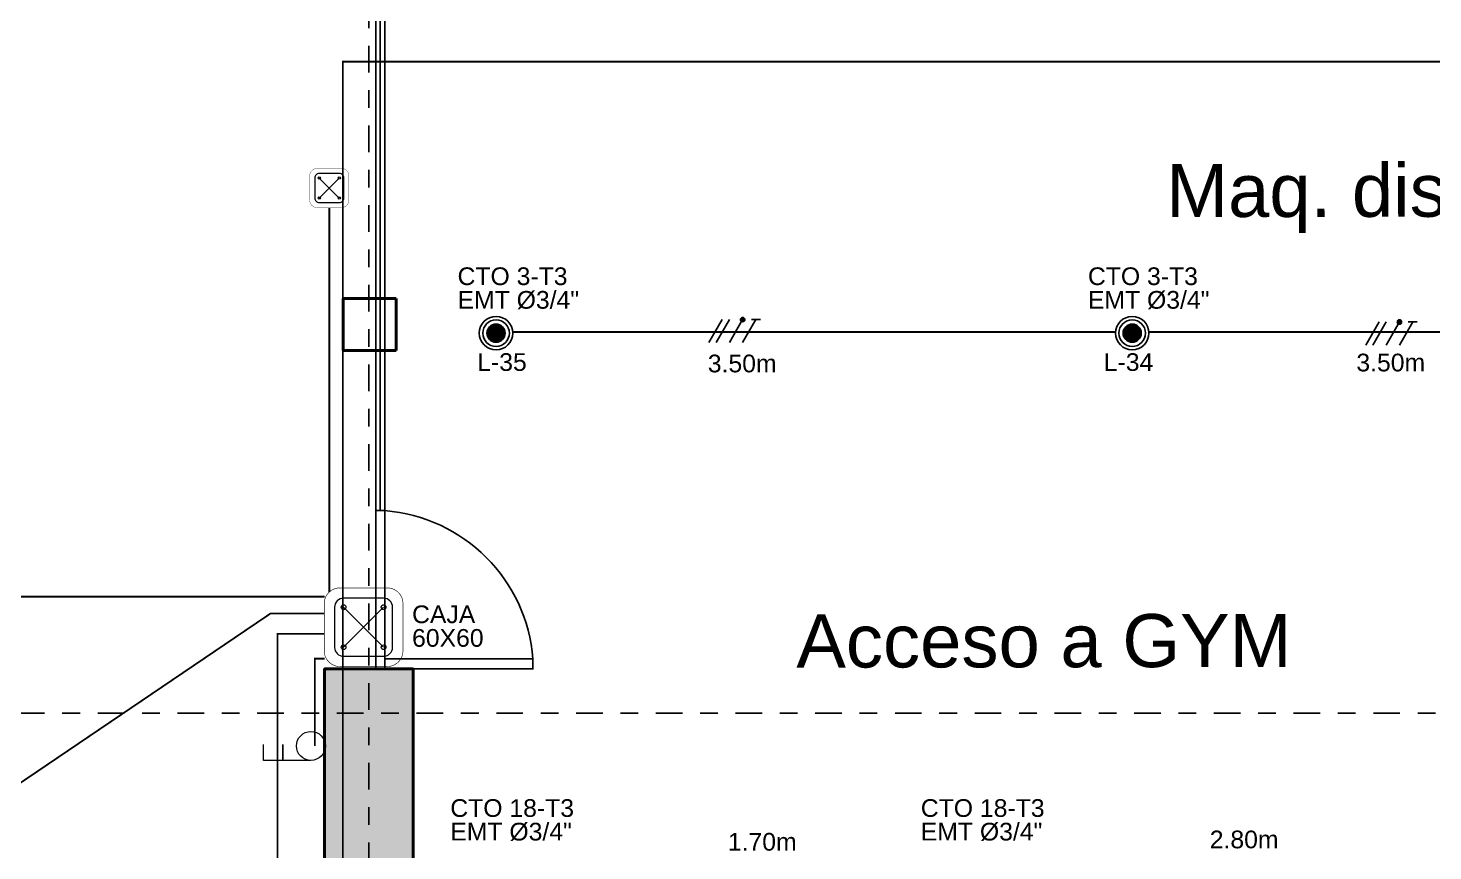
# Model space of a CAD drawing. Header units: millimetres. Extents: x -1568 to 501, y 36 to 962.
# Drawn here: x 248.55 to 256.48, y 58.46 to 63.11 of the extents above; entities that cross this region are included whole.
import ezdxf
from ezdxf.lldxf.tags import DXFTag

# ---------------------------------------------------------------- set-up
doc = ezdxf.new("R2010")
doc.units = ezdxf.units.MM
for name, pattern in [('CENTER', [0.7, 0.3, -0.2, 0, -0.2]), ('HIDDEN', [9.525, 6.35, -3.175]), ('LÍNEAS_OCULTASX2', [0.75, 0.5, -0.25])]:
    doc.linetypes.add(name, pattern=pattern)
for name, color, linetype in [('-ALAMBRADO', 7, 'Continuous'), ('AMOBLAMIENTO', 252, 'Continuous'), ('CAJA DE PASO', 86, 'Continuous'), ('EJE-ESTRUCTURA', 254, 'CENTER'), ('GG_PISO 9', 8, 'Continuous'), ('LUZ LED INDIRECTA', 7, 'Continuous'), ('suiches', 3, 'Continuous'), ('TEXTOS MEDIDAS', 7, 'Continuous')]:
    doc.layers.add(name, color=color, linetype=linetype)
for name, color, linetype, lineweight in [('-CN-GYD-ILUMINACIÓN', 3, 'Continuous', 20), ('-CN-GYD-TUBERÍA TOMACORRIENTE', 5, 'Continuous', 5), ('-CN-GYD-TUBERÍA TOMACORRIENTE PVC', 86, 'Continuous', 18), ('_TEXTO', 7, 'Continuous', 9), ('TEXTOS', 7, 'Continuous', 20)]:
    doc.layers.add(name, color=color, linetype=linetype, lineweight=lineweight)
doc.layers.add('Estructura', color=7, linetype='Continuous', lineweight=40, true_color=0x383838)
doc.layers.add('Muro', color=7, linetype='Continuous', lineweight=40, true_color=0x2b2b2b)
doc.layers.add('HACHTCOLUMNA', color=7, linetype='Continuous', true_color=0x404040)
doc.styles.get("Standard").update_dxf_attribs({"font": 'arial.ttf'})
tags = doc.linetypes.add('EMT_LINE', pattern='A,0.5,-0.2,["EMT",Standard,S=0.1,R=0,X=-0.1,Y=-0.05],-0.25', length=0.95).pattern_tags.tags
tags[6] = DXFTag(74, 10)

# ---------------------------------------------------------------- blocks, each defined once
blk = doc.blocks.new('Estructura cubierta')
at = {"layer": 'HACHTCOLUMNA'}
h = blk.add_hatch(color=256, dxfattribs=at)
h.paths.add_polyline_path([(1971.2504, -5904.9241), (1971.2504, -5903.4241), (1970.7504, -5903.4241), (1970.7504, -5904.9241)])
h.paths.add_polyline_path([(1977.3528, -5903.4238), (1978.8528, -5903.4238), (1978.8528, -5903.9238), (1977.3528, -5903.9238)])
h.paths.add_polyline_path([(1962.7504, -5904.9241), (1962.7504, -5903.4241), (1962.2504, -5903.4241), (1962.2504, -5904.9241)])
h.paths.add_polyline_path([(1978.248, -5911.9488), (1978.248, -5909.5488), (1978.748, -5909.5488), (1978.748, -5911.9488)])
h.paths.add_polyline_path([(1970.7504, -5909.5488), (1970.7504, -5911.9488), (1971.2504, -5911.9488), (1971.2504, -5909.5488)])
h.paths.add_polyline_path([(1962.2504, -5909.5488), (1962.2504, -5911.9488), (1962.7504, -5911.9488), (1962.7504, -5909.5488)])
h.paths.add_polyline_path([(1978.748, -5859.124), (1978.248, -5859.124), (1978.248, -5857.624), (1978.748, -5857.624)])
h.paths.add_polyline_path([(1971.2504, -5859.124), (1970.7504, -5859.124), (1970.7504, -5857.624), (1971.2504, -5857.624)])
at = {"layer": 'EJE-ESTRUCTURA', "ltscale": 0.5}
for p, q in [((1962.5004, -5855.3542), (1962.5004, -5914.9141)), ((1952.8705, -5903.6738), (1984.5332, -5903.6738))]:
    blk.add_line(p, q, dxfattribs=at)
at = {"layer": 'Estructura'}
blk.add_lwpolyline([(1962.7504, -5904.9241), (1962.7504, -5903.4241), (1962.2504, -5903.4241), (1962.2504, -5904.9241)], close=True, dxfattribs=at)
blk = doc.blocks.new('A$C2b4e84c0')
at = {"layer": 'AMOBLAMIENTO', "linetype": 'Continuous', "lineweight": -3, "ltscale": 0.3, "transparency": 33554687}
blk.add_line((10.0652, -23.7272), (10.0652, -26.638), dxfattribs=at)
blk.add_lwpolyline([(10.0902, -23.7272), (10.0902, -26.638), (10.0402, -26.638), (10.0402, -23.7272), (10.0902, -23.7272)], dxfattribs=at)
at = {"layer": 'AMOBLAMIENTO'}
for points in [[(10.0402, -27.5323), (10.0902, -27.5323), (10.0902, -26.638), (10.0402, -26.638)], [(10.0902, -27.4756), (10.0902, -27.5323), (10.927, -27.5323), (10.927, -27.4756)]]:
    blk.add_lwpolyline(points, close=True, dxfattribs=at)
blk.add_arc((10.0194, -27.5455), 0.9103, 4.40441, 85.54223, dxfattribs=at)
at = {"layer": 'Estructura', "linetype": 'HIDDEN', "ltscale": 0.3}
blk.add_lwpolyline([(9.8552, -25.7341), (10.1552, -25.7341), (10.1552, -25.4406), (9.8552, -25.4406)], close=True, dxfattribs=at)
at = {"layer": 'Muro'}
blk.add_blockref('Estructura cubierta', (-1952.4999, 5875.892), dxfattribs=at)
blk = doc.blocks.new('A$C186cc0d2')
at = {"lineweight": 5}
h = blk.add_hatch(dxfattribs=at)
h.set_pattern_fill('ANSI31', color=8, scale=0.0005)
h.set_pattern_definition([(45, (0.06305, 0.06305), (-0.00112253, 0.00112253), [])])
edge = h.paths.add_edge_path()
edge.add_arc((0.063, 0.063), 0.0342, 0, 360)
at = {"ltscale": 0.3}
for radius in [0.063, 0.05, 0.0342]:
    blk.add_circle((0.063, 0.063, 0), radius, dxfattribs=at)
blk = doc.blocks.new('A$C8f550a70')
at = {"layer": '-CN-GYD-ILUMINACIÓN', "color": 3, "extrusion": (0, 0, -1)}
for p, q in [((0, 0.269), (0, 0)), ((0, 0), (0.0898, 0))]:
    blk.add_line(p, q, dxfattribs=at)
blk.add_circle((-0.0817, 0.2687), 0.0817, dxfattribs=at)
blk = doc.blocks.new('Caja de paso')
at = {"layer": '-CN-GYD-TUBERÍA TOMACORRIENTE PVC', "const_width": 0.00173}
blk.add_lwpolyline([(-0.1111, 0.0667), (-0.1111, -0.0667, 0.414214), (-0.0667, -0.1111), (0.0667, -0.1111, 0.414214), (0.1111, -0.0667), (0.1111, 0.0667, 0.414214), (0.0667, 0.1111), (-0.0667, 0.1111, 0.414214)], format="xyb", close=True, dxfattribs=at)
at = {"layer": '-CN-GYD-TUBERÍA TOMACORRIENTE PVC'}
blk.add_lwpolyline([(-0.0566, -0.0819), (0.0566, -0.0819, 0.414214), (0.0819, -0.0566), (0.0819, 0.0566, 0.414214), (0.0566, 0.0819), (-0.0566, 0.0819, 0.414214), (-0.0819, 0.0566), (-0.0819, -0.0566, 0.414214)], format="xyb", close=True, dxfattribs=at)
at = {"layer": '-CN-GYD-TUBERÍA TOMACORRIENTE PVC', "linetype": 'LÍNEAS_OCULTASX2'}
for points in [[(-0.0566, 0.0566), (0.0566, -0.0566)], [(0.0566, 0.0566), (-0.0566, -0.0566)]]:
    blk.add_lwpolyline(points, dxfattribs=at)
at = {"layer": '-CN-GYD-TUBERÍA TOMACORRIENTE PVC'}
for centre in [(-0.0566, 0.0566), (0.0566, 0.0566), (-0.0566, -0.0566), (0.0566, -0.0566)]:
    blk.add_circle(centre, 0.00665, dxfattribs=at)
blk = doc.blocks.new('3x')
at = {"layer": '-ALAMBRADO'}
h = blk.add_hatch(color=256, dxfattribs=at)
edge = h.paths.add_edge_path()
edge.add_arc((0.078, 0.13), 0.025, 0, 360)
for p, q in [((-0.152, 0.13), (-0.302, -0.13)), ((-0.072, 0.13), (-0.222, -0.13)), ((0.078, 0.13), (-0.072, -0.13)), ((0.228, 0.13), (0.078, -0.13))]:
    blk.add_line(p, q, dxfattribs=at)
blk.add_lwpolyline([(0.278, 0.13), (0.178, 0.13)], dxfattribs=at)
blk.add_circle((0.078, 0.13), 0.025, dxfattribs=at)
blk = doc.blocks.new('*U60')
at = {"layer": '-ALAMBRADO'}
blk.add_blockref('3x', (0, 0), dxfattribs=at)

msp = doc.modelspace()

# ---------------------------------------------------------------- linework, layer by layer
at = {"layer": '-CN-GYD-TUBERÍA TOMACORRIENTE', "linetype": 'EMT_LINE', "const_width": 0.01}
for points in [[(250.2269, 54.7483), (250.3301, 54.7483), (250.3301, 62.9159), (261.2366, 62.9159)], [(250.2538, 59.9207), (250.2538, 62.0912)], [(250.2269, 59.8943), (247.9242, 59.8943)], [(250.2269, 59.7993), (249.9224, 59.7993), (242.0854, 54.4875)], [(250.2269, 59.6845), (249.9611, 59.6845), (249.9611, 54.9086)], [(250.2269, 59.544), (250.1718, 59.544), (250.1718, 59.0504)]]:
    msp.add_lwpolyline(points, dxfattribs=at)
at = {"layer": '-CN-GYD-TUBERÍA TOMACORRIENTE', "linetype": 'EMT_LINE', "const_width": 0.01, "elevation": 0}
for points in [[(254.6913, 61.389), (251.2895, 61.389)], [(258.2474, 61.389), (254.8802, 61.389)]]:
    msp.add_lwpolyline(points, dxfattribs=at)
at = {"layer": 'suiches'}
msp.add_lwpolyline([(249.992, 58.9693), (249.992, 59.0591)], dxfattribs=at)

# ---------------------------------------------------------------- block references
msp.add_blockref('A$C2b4e84c0', (240.4764, 87.0181))
at = {"layer": '_TEXTO', "linetype": 'Continuous', "ltscale": 10, "xscale": 0.5, "yscale": 0.5, "zscale": 320}
for p in [(252.5479, 61.3941), (256.2551, 61.3807)]:
    msp.add_blockref('*U60', p, dxfattribs=at)
at = {"layer": 'CAJA DE PASO', "linetype": 'Continuous', "ltscale": 10}
msp.add_blockref('Caja de paso', (250.2538, 62.2024), dxfattribs=at)
at = {"layer": 'CAJA DE PASO', "linetype": 'Continuous', "ltscale": 10, "xscale": 2, "yscale": 2}
msp.add_blockref('Caja de paso', (250.4474, 59.7217), dxfattribs=at)
at = {"layer": 'LUZ LED INDIRECTA', "xscale": 1.5, "yscale": 1.5}
for p in [(251.1006, 61.2882), (254.6913, 61.2882)]:
    msp.add_blockref('A$C186cc0d2', p, dxfattribs=at)
at = {"layer": 'suiches', "xscale": -1, "rotation": 270}
msp.add_blockref('A$C8f550a70', (249.8816, 58.9693), dxfattribs=at)

# ---------------------------------------------------------------- texts
at = {"layer": 'GG_PISO 9'}
for s, p in [('Maq. dispensadoras', (254.9778, 62.0383)), ('Acceso a GYM', (252.8903, 59.4936))]:
    msp.add_text(s, height=0.3, rotation=0.06686, dxfattribs=at).set_placement(p)
at = {"layer": 'TEXTOS', "char_height": 0.1, "attachment_point": 1}
for s, insert, width in [('\\A1;\\pxsm0.8;CTO 3-T3\\PEMT Ø3/4"       ', (250.9777, 61.7542), 0.782173), ('\\A1;\\pxsm0.8;CTO 3-T3\\PEMT Ø3/4"       ', (254.5357, 61.7542), 0.782173), ('\\A1;\\pxsm0.8;CTO 18-T3\\PEMT Ø3/4"       ', (250.9368, 58.7503), 0.693292), ('\\A1;\\pxsm0.8;CTO 18-T3\\PEMT Ø3/4"       ', (253.5925, 58.7503), 0.693292)]:
    msp.add_mtext(s, dxfattribs=dict(at, insert=insert, width=width))
for s, insert in [('L-35', (251.0887, 61.2694)), ('L-34', (254.6254, 61.2694))]:
    msp.add_mtext_dynamic_manual_height_columns(s, width=0.177262, gutter_width=0.325, heights=[0], dxfattribs=dict(at, insert=insert))
at = {"layer": 'TEXTOS MEDIDAS', "char_height": 0.1, "width": 0.680604, "attachment_point": 1}
for s, insert in [('\\A1;\\pxsm0.8;3.50m', (252.3903, 61.2614)), ('\\A1;\\pxsm0.8;3.50m', (256.051, 61.2667)), ('\\A1;\\pxsm0.8;CAJA 60X60', (250.721, 59.8446)), ('\\A1;\\pxsm0.8;1.70m', (252.5034, 58.5597)), ('\\A1;\\pxsm0.8;2.80m', (255.2234, 58.5729))]:
    msp.add_mtext(s, dxfattribs=dict(at, insert=insert))

doc.saveas('drawing.dxf')
